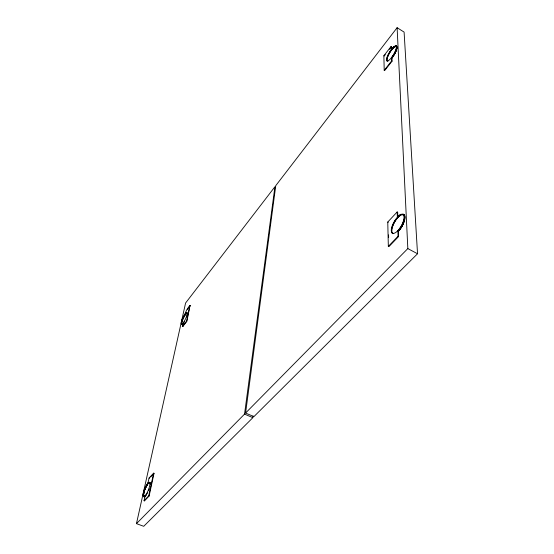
<?xml version="1.0" encoding="UTF-8"?>
<svg xmlns="http://www.w3.org/2000/svg" width="554" height="554" viewBox="0 0 554 554"><rect width="100%" height="100%" fill="white"/><g stroke="black" fill="none" stroke-linecap="round" stroke-linejoin="round"><path stroke-width="0.83" d="M136.464 523.641L244.543 414.101L274.929 186.74L185.583 303.024L136.464 523.641L143.728 526.3L252.866 417.668L253.081 415.943M245.588 413.035L275.76 185.659L397.114 27.7L404.095 32.084L417.536 253.76L253.926 416.615L245.588 413.035L407.834 248.587L397.114 27.7M145.127 495.885L144.061 500.726L144.456 500.871L149.116 496.031L154.033 473.303L153.638 473.151L149.047 478.074L148.022 482.742L144.407 489.286A7.853 2.001 -68.3 0 0 143.105 495.698L144.213 496.869L145.522 496.038L143.818 496.723M182.778 326.528L186.906 321.292L189.98 305.462C186.019 309.513 184.953 314.845 182.127 319.623A6.316 1.433 -65.1 0 0 181.262 324.007L181.996 324.215L183.512 323.19L182.778 326.528L183.187 323.037M144.061 500.726L148.714 495.878L153.638 473.151M182.453 326.375L186.58 321.14L189.98 305.462M144.456 500.871L144.816 499.258M182.453 319.769L185.514 314.097L185.867 312.477M403.416 222.86L402.273 225.374A10.796 4.231 -60.7 0 1 398.111 231.205M394.933 53.129L395.812 51.224A8.4 2.368 -58.8 0 0 396.706 48.066M148.022 482.742L148.41 482.894L144.795 489.431A7.853 2.008 -68.3 0 0 143.5 495.851L143.742 496.606M391.636 49.625L394.005 47.035L396.075 45.92A8.906 2.507 -58.8 0 1 396.532 49.784L394.773 53.752L391.948 58.052L392.066 61.162L384.614 70.607L384.213 70.365L383.867 55.739L391.131 46.391L391.526 46.633L391.636 49.625L391.242 49.375L391.131 46.391M187.245 309.541L190.299 305.607M385.3 54.645L384.261 55.982L383.867 55.739M389.448 49.306L391.006 47.298M384.213 70.365L391.657 60.912L391.546 57.803L394.372 53.503L396.131 49.535A8.912 2.507 -58.8 0 0 395.674 45.67L393.61 46.792L391.242 49.375M183.512 323.19L182.321 324.36L181.58 324.152M403.679 214.315A11.108 4.356 -60.7 0 1 404.351 221.011L402.072 226.281L398.388 231.316L398.582 236.551L388.853 246.668L388.333 246.392L387.765 222.043L397.17 211.953L397.675 212.23L397.862 217.21L397.35 216.933L397.17 211.953M150.584 476.994L154.033 473.303M388.333 246.392L398.056 236.274L397.869 231.032L401.553 226.004L403.831 220.734A11.108 4.349 -60.7 0 0 403.16 214.031L400.445 214.391L397.35 216.933M397.862 217.21L398.804 216.289M400.397 215.056L399.275 215.825A11.225 4.404 -60.7 0 1 400.466 214.959M403.028 214.758L401.789 214.807A10.803 4.238 -60.7 0 0 394.067 223.047L392.952 225.499A10.471 4.107 -60.7 0 0 392.343 232.971L393.222 233.615M388.008 61.196L387.343 61.099A8.4 2.361 -58.8 0 1 387.842 56.342L388.707 54.465A8.663 2.438 -58.8 0 1 394.635 46.848L396.269 46.467A8.4 2.368 -58.8 0 1 396.65 47.028M148.714 495.878L149.116 496.031M149.047 478.074L149.435 478.227M244.543 414.101L252.866 417.668M186.573 312.968L187.044 313.626A5.955 1.35 -65.1 0 1 185.77 318.342L185.091 319.783A6.142 1.399 -65.1 0 1 181.809 323.986L181.677 323.439A5.955 1.357 -65.1 0 1 182.965 318.737L183.63 317.317A6.142 1.399 -65.1 0 1 186.899 313.114M407.834 248.587L417.536 253.76M398.056 236.274L398.582 236.551M387.765 222.043L388.271 222.313M397.869 231.032L398.388 231.316M391.546 57.803L391.948 58.052M391.657 60.912L392.066 61.162M149.892 482.541L150.307 484.058M187.224 313.259L187.37 313.772A5.955 1.357 -65.1 0 1 187.321 314.617M388.569 234.91L388.631 237.431M147.752 492.416A7.638 1.953 -68.3 0 1 146.879 493.967M146.021 495.207A7.638 1.953 -68.3 0 1 144.047 496.322L143.666 494.764A7.403 1.891 -68.3 0 1 145.411 488.206L146.214 486.474A7.638 1.953 -68.3 0 1 149.892 482.541M149.275 488.822A7.41 1.897 -68.3 0 1 148.569 490.664M150.086 482.479A7.714 1.974 -68.3 0 1 150.356 484.334M146.575 494.577A7.714 1.974 -68.3 0 1 145.716 495.719M144.94 496.426A7.714 1.974 -68.3 0 1 144.552 490.359A7.714 1.974 -68.3 0 1 149.628 482.243M187.439 313.128A6.385 1.454 -65.1 0 1 187.384 314.824M183.616 323.072A6.385 1.454 -65.1 0 1 181.809 321.791A6.385 1.454 -65.1 0 1 186.116 313.377M186.719 312.906A6.385 1.454 -65.1 0 1 187.169 312.816M186.573 312.968A6.142 1.399 -65.1 0 0 183.312 317.172L182.64 318.592A5.955 1.35 -65.1 0 0 181.359 323.294L182.134 324.132A6.142 1.399 -65.1 0 0 184.683 321.285M187.079 315.738A5.955 1.357 -65.1 0 1 186.656 317.061M187.349 313.259A6.205 1.413 -65.1 0 1 187.314 314.88M183.679 322.906A6.205 1.413 -65.1 0 1 182.273 320.434A6.205 1.413 -65.1 0 1 187.079 312.975M144.843 496.647A7.936 2.029 -68.3 0 1 143.957 492.167A7.936 2.029 -68.3 0 1 148.299 482.991M396.74 48.392A8.753 2.465 -58.8 0 1 391.747 58.205M387.108 61.113A8.753 2.465 -58.8 0 1 390.141 51.834A8.753 2.465 -58.8 0 1 396.512 46.439M404.462 216.559A10.478 4.107 -60.7 0 0 403.942 215.354L402.516 214.481L401.276 214.53A10.803 4.231 -60.7 0 0 393.555 222.77L392.44 225.222A10.471 4.1 -60.7 0 0 391.83 232.694L392.71 233.338L393.922 233.345A10.803 4.231 -60.7 0 0 401.754 225.09L402.896 222.576A10.478 4.1 -60.7 0 0 403.43 215.07M404.475 218.975A10.478 4.107 -60.7 0 1 404.191 220.45M404.607 218.865A10.907 4.28 -60.7 0 1 403.187 223.712M402.903 224.356A10.907 4.28 -60.7 0 1 398.714 230.796M392.807 233.698A10.907 4.28 -60.7 0 1 392.038 232.819M391.685 231.357A10.907 4.28 -60.7 0 1 391.768 229.418M391.886 228.691A10.907 4.28 -60.7 0 1 394.413 222.161M394.767 221.558A10.907 4.28 -60.7 0 1 396.712 218.712M397.543 217.715A10.907 4.28 -60.7 0 1 400.32 215.264M403.457 214.661A10.907 4.28 -60.7 0 1 404.268 215.492M389.324 53.045A9.002 2.535 -58.8 0 1 396.754 46.377A9.002 2.535 -58.8 0 1 392.149 57.824M386.692 60.483A9.002 2.535 -58.8 0 1 386.789 59.223M387.218 57.595A9.002 2.535 -58.8 0 1 388.95 53.717M403.658 214.412A11.225 4.404 -60.7 0 1 404.233 221.233A11.225 4.404 -60.7 0 1 398.645 231.08M391.491 231.475A11.225 4.404 -60.7 0 1 391.595 229.467M392.142 227.105A11.225 4.404 -60.7 0 1 392.821 225.201M393.091 224.557A11.225 4.404 -60.7 0 1 394.379 221.988M394.739 221.365A11.225 4.404 -60.7 0 1 397.176 217.93M397.606 217.438A11.225 4.404 -60.7 0 1 398.769 216.268M388.306 54.223L387.44 56.099A8.4 2.361 -58.8 0 0 386.941 60.857L388.534 60.545A8.663 2.438 -58.8 0 0 394.531 52.879L395.411 50.975A8.407 2.361 -58.8 0 0 395.868 46.217L394.24 46.598A8.663 2.438 -58.8 0 0 388.306 54.223M145.82 486.329L145.016 488.053A7.41 1.891 -68.3 0 0 143.271 494.611L143.652 496.176A7.638 1.953 -68.3 0 0 147.35 492.271L148.167 490.512A7.41 1.891 -68.3 0 0 149.912 483.905L149.497 482.389A7.638 1.953 -68.3 0 0 145.82 486.329"/></g></svg>
